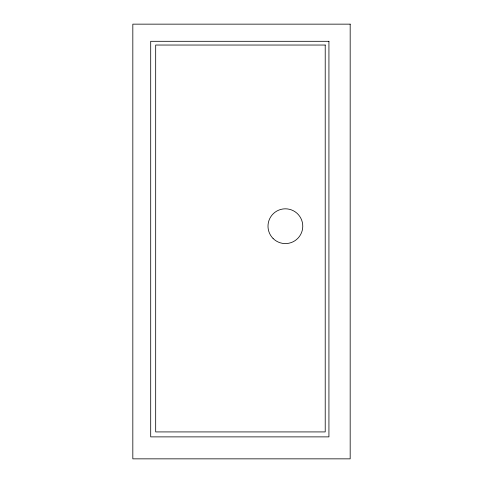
<?xml version="1.0" encoding="UTF-8"?>
<svg xmlns="http://www.w3.org/2000/svg" width="483" height="483" viewBox="0 0 483 483"><rect width="100%" height="100%" fill="white"/><g stroke="black" fill="none" stroke-linecap="round" stroke-linejoin="round"><path stroke-width="0.72" d="M350.175 24.15L132.825 24.15L132.825 458.85L350.175 458.85L350.175 24.15M328.929 41.303L150.702 41.303L150.702 436.88L328.929 436.88L328.929 41.303M325.216 45.04L155.683 45.04L155.683 431.923L325.216 431.923L325.216 45.04M273.088 238.493A17.388 17.388 0 0 0 302.177 230.699A17.388 17.388 0 0 0 280.883 209.405A17.388 17.388 0 0 0 273.088 238.493"/></g></svg>
